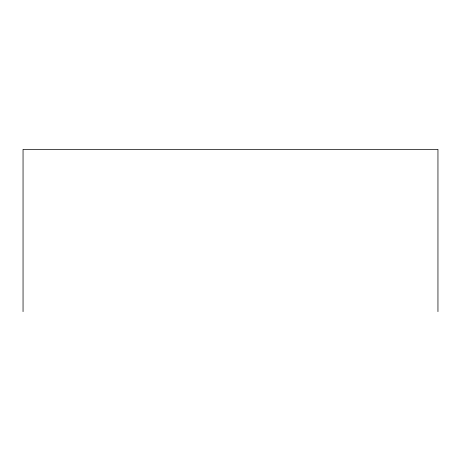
<?xml version="1.0" encoding="UTF-8"?>
<svg xmlns="http://www.w3.org/2000/svg" width="461" height="461" viewBox="0 0 461 461"><rect width="100%" height="100%" fill="white"/><g stroke="black" fill="none" stroke-linecap="round" stroke-linejoin="round"><path stroke-width="0.69" d="M437.95 311.636L437.95 149.364L23.05 149.364L23.05 311.636"/></g></svg>
